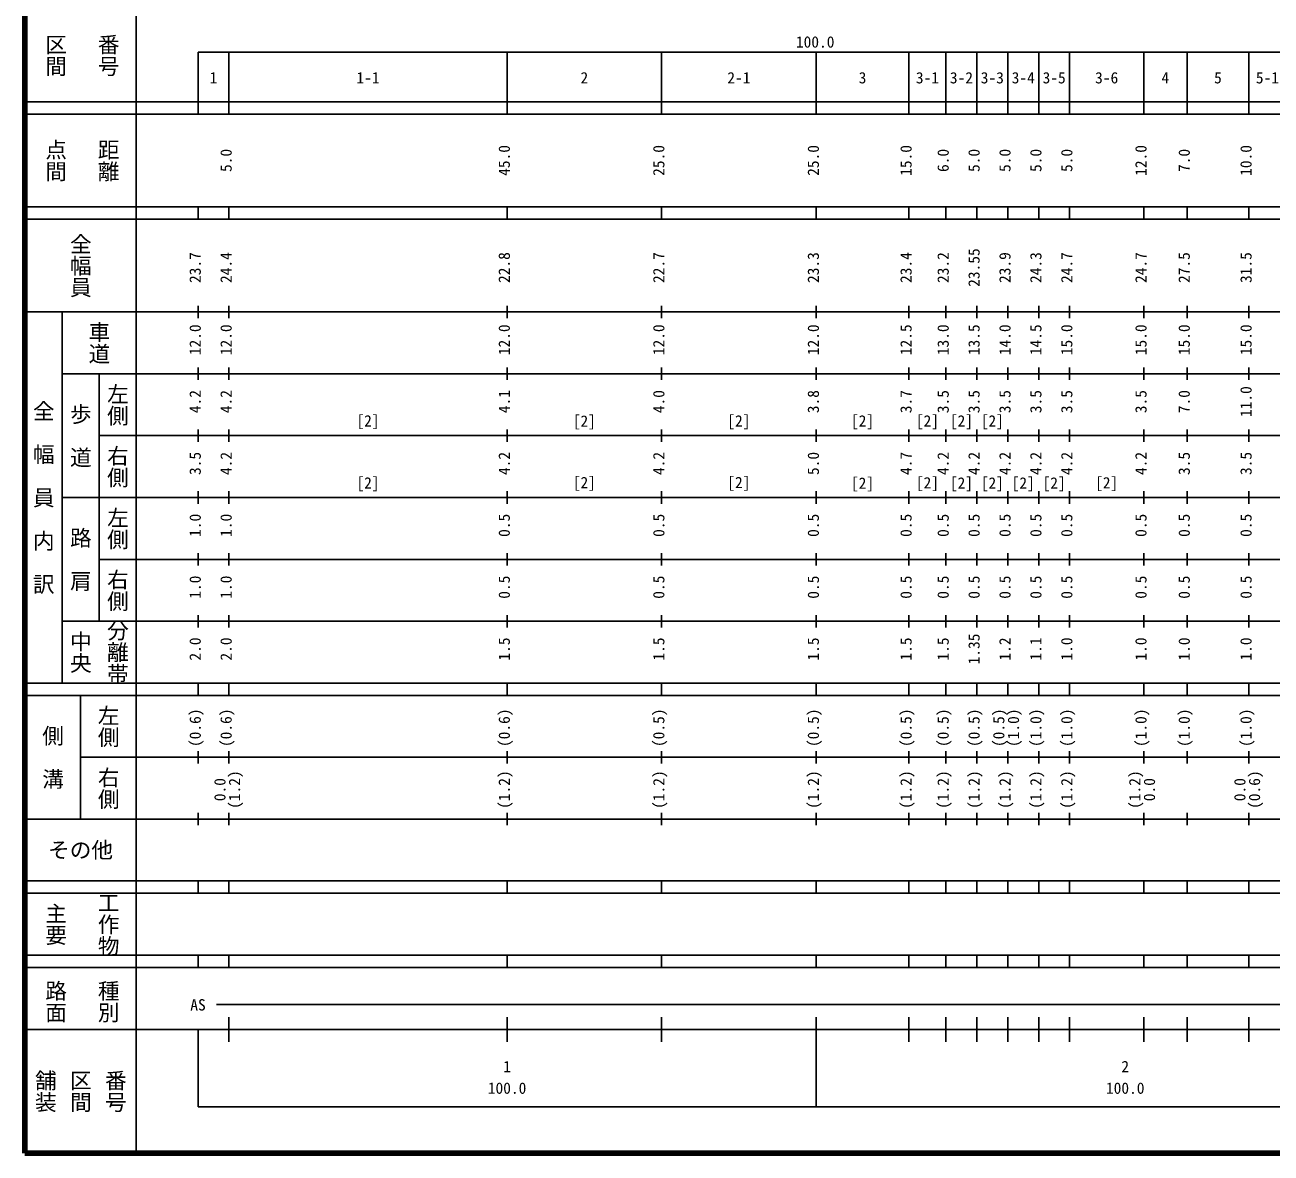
# Model space of a CAD drawing. Units: millimetres on the paper, enlarged 1000 times. Extents: x 40000 to 680000, y 20000 to 380000.
# Drawn here: x 40000 to 241597, y 20000 to 202409 of the extents above; entities that cross this region are included whole.
import ezdxf
from ezdxf.enums import TextEntityAlignment as Align

# ---------------------------------------------------------------- set-up
doc = ezdxf.new("R2010")
doc.units = ezdxf.units.MM
doc.header["$LTSCALE"] = 1000
doc.layers.add('M-TTL', color=2, linetype='Continuous', lineweight=140)
doc.layers.add('M-TTL-BAND', color=7, linetype='Continuous', lineweight=25)
doc.styles.add('@ＭＳ ゴシック', font='')
doc.styles.add('ＭＳ ゴシック', font='')
doc.styles.get('@ＭＳ ゴシック').set_extended_font_data('@MS Gothic')
doc.styles.get('ＭＳ ゴシック').set_extended_font_data('MS Gothic')

msp = doc.modelspace()

# ---------------------------------------------------------------- linework, layer by layer
at = {"layer": 'M-TTL'}
for p, q in [((40000, 380000), (40000, 20000)), ((40000, 20000), (680000, 20000))]:
    msp.add_line(p, q, dxfattribs=at)
at = {"layer": 'M-TTL-BAND'}
for p, q in [((58000, 370000), (58000, 20000)), ((68000, 198000), (579000, 198000)), ((68000, 198000), (68000, 188000)), ((73000, 188000), (73000, 198000)), ((118000, 188000), (118000, 198000)), ((143000, 188000), (143000, 198000)), ((168000, 188000), (168000, 198000)), ((183000, 188000), (183000, 198000)), ((189000, 188000), (189000, 198000)), ((194000, 188000), (194000, 198000)), ((199000, 188000), (199000, 198000)), ((204000, 188000), (204000, 198000)), ((209000, 188000), (209000, 198000)), ((221000, 188000), (221000, 198000)), ((228000, 188000), (228000, 198000)), ((238000, 188000), (238000, 198000)), ((40000, 190000), (579000, 190000)), ((40000, 188000), (579000, 188000)), ((40000, 173000), (579000, 173000)), ((68000, 171000), (68000, 173000)), ((73000, 171000), (73000, 173000)), ((118000, 171000), (118000, 173000)), ((143000, 171000), (143000, 173000)), ((168000, 171000), (168000, 173000)), ((183000, 171000), (183000, 173000)), ((189000, 171000), (189000, 173000)), ((194000, 171000), (194000, 173000)), ((199000, 171000), (199000, 173000)), ((204000, 171000), (204000, 173000)), ((209000, 171000), (209000, 173000)), ((221000, 171000), (221000, 173000)), ((228000, 171000), (228000, 173000)), ((238000, 171000), (238000, 173000)), ((40000, 171000), (579000, 171000)), ((40000, 156000), (579000, 156000)), ((46000, 96000), (46000, 156000)), ((68000, 155000), (68000, 157000)), ((73000, 155000), (73000, 157000)), ((118000, 155000), (118000, 157000)), ((143000, 155000), (143000, 157000)), ((168000, 155000), (168000, 157000)), ((183000, 155000), (183000, 157000)), ((189000, 155000), (189000, 157000)), ((194000, 155000), (194000, 157000)), ((199000, 155000), (199000, 157000)), ((204000, 155000), (204000, 157000)), ((209000, 155000), (209000, 157000)), ((221000, 155000), (221000, 157000)), ((228000, 155000), (228000, 157000)), ((238000, 155000), (238000, 157000)), ((46000, 146000), (579000, 146000)), ((52000, 146000), (52000, 106000)), ((68000, 145000), (68000, 147000)), ((73000, 145000), (73000, 147000)), ((118000, 145000), (118000, 147000)), ((143000, 145000), (143000, 147000)), ((168000, 145000), (168000, 147000)), ((183000, 145000), (183000, 147000)), ((189000, 145000), (189000, 147000)), ((194000, 145000), (194000, 147000)), ((199000, 145000), (199000, 147000)), ((204000, 145000), (204000, 147000)), ((209000, 145000), (209000, 147000)), ((221000, 145000), (221000, 147000)), ((228000, 145000), (228000, 147000)), ((238000, 145000), (238000, 147000)), ((52000, 136000), (579000, 136000)), ((68000, 135000), (68000, 137000)), ((73000, 135000), (73000, 137000)), ((118000, 135000), (118000, 137000)), ((143000, 135000), (143000, 137000)), ((168000, 135000), (168000, 137000)), ((183000, 135000), (183000, 137000)), ((189000, 135000), (189000, 137000)), ((194000, 135000), (194000, 137000)), ((199000, 135000), (199000, 137000)), ((204000, 135000), (204000, 137000)), ((209000, 135000), (209000, 137000)), ((221000, 135000), (221000, 137000)), ((228000, 135000), (228000, 137000)), ((238000, 135000), (238000, 137000)), ((46000, 126000), (579000, 126000)), ((68000, 125000), (68000, 127000)), ((73000, 125000), (73000, 127000)), ((118000, 125000), (118000, 127000)), ((143000, 125000), (143000, 127000)), ((168000, 125000), (168000, 127000)), ((183000, 125000), (183000, 127000)), ((189000, 125000), (189000, 127000)), ((194000, 125000), (194000, 127000)), ((199000, 125000), (199000, 127000)), ((204000, 125000), (204000, 127000)), ((209000, 125000), (209000, 127000)), ((221000, 125000), (221000, 127000)), ((228000, 125000), (228000, 127000)), ((238000, 125000), (238000, 127000)), ((68000, 115000), (68000, 117000)), ((73000, 115000), (73000, 117000)), ((118000, 115000), (118000, 117000)), ((143000, 115000), (143000, 117000)), ((168000, 115000), (168000, 117000)), ((183000, 115000), (183000, 117000)), ((189000, 115000), (189000, 117000)), ((194000, 115000), (194000, 117000)), ((199000, 115000), (199000, 117000)), ((204000, 115000), (204000, 117000)), ((209000, 115000), (209000, 117000)), ((221000, 115000), (221000, 117000)), ((228000, 115000), (228000, 117000)), ((238000, 115000), (238000, 117000)), ((52000, 116000), (579000, 116000)), ((68000, 105000), (68000, 107000)), ((73000, 105000), (73000, 107000)), ((118000, 105000), (118000, 107000)), ((143000, 105000), (143000, 107000)), ((168000, 105000), (168000, 107000)), ((183000, 105000), (183000, 107000)), ((189000, 105000), (189000, 107000)), ((194000, 105000), (194000, 107000)), ((199000, 105000), (199000, 107000)), ((204000, 105000), (204000, 107000)), ((209000, 105000), (209000, 107000)), ((221000, 105000), (221000, 107000)), ((228000, 105000), (228000, 107000)), ((238000, 105000), (238000, 107000)), ((46000, 106000), (579000, 106000)), ((40000, 96000), (579000, 96000)), ((68000, 94000), (68000, 96000)), ((73000, 94000), (73000, 96000)), ((118000, 94000), (118000, 96000)), ((143000, 94000), (143000, 96000)), ((168000, 94000), (168000, 96000)), ((183000, 94000), (183000, 96000)), ((189000, 94000), (189000, 96000)), ((194000, 94000), (194000, 96000)), ((199000, 94000), (199000, 96000)), ((204000, 94000), (204000, 96000)), ((209000, 94000), (209000, 96000)), ((221000, 94000), (221000, 96000)), ((228000, 94000), (228000, 96000)), ((238000, 94000), (238000, 96000)), ((40000, 94000), (579000, 94000)), ((49000, 94000), (49000, 74000)), ((68000, 83000), (68000, 85000)), ((73000, 83000), (73000, 85000)), ((118000, 83000), (118000, 85000)), ((143000, 83000), (143000, 85000)), ((168000, 83000), (168000, 85000)), ((183000, 83000), (183000, 85000)), ((189000, 83000), (189000, 85000)), ((194000, 83000), (194000, 85000)), ((199000, 83000), (199000, 85000)), ((204000, 83000), (204000, 85000)), ((209000, 83000), (209000, 85000)), ((221000, 83000), (221000, 85000)), ((228000, 83000), (228000, 85000)), ((238000, 83000), (238000, 85000)), ((49000, 84000), (579000, 84000)), ((68000, 73000), (68000, 75000)), ((73000, 73000), (73000, 75000)), ((118000, 73000), (118000, 75000)), ((143000, 73000), (143000, 75000)), ((168000, 73000), (168000, 75000)), ((183000, 73000), (183000, 75000)), ((189000, 73000), (189000, 75000)), ((194000, 73000), (194000, 75000)), ((199000, 73000), (199000, 75000)), ((204000, 73000), (204000, 75000)), ((209000, 73000), (209000, 75000)), ((221000, 73000), (221000, 75000)), ((228000, 73000), (228000, 75000)), ((238000, 73000), (238000, 75000)), ((40000, 74000), (579000, 74000)), ((40000, 64000), (579000, 64000)), ((68000, 62000), (68000, 64000)), ((73000, 62000), (73000, 64000)), ((118000, 62000), (118000, 64000)), ((143000, 62000), (143000, 64000)), ((168000, 62000), (168000, 64000)), ((183000, 62000), (183000, 64000)), ((189000, 62000), (189000, 64000)), ((194000, 62000), (194000, 64000)), ((199000, 62000), (199000, 64000)), ((204000, 62000), (204000, 64000)), ((209000, 62000), (209000, 64000)), ((221000, 62000), (221000, 64000)), ((228000, 62000), (228000, 64000)), ((238000, 62000), (238000, 64000)), ((40000, 62000), (579000, 62000)), ((40000, 52000), (579000, 52000)), ((68000, 50000), (68000, 52000)), ((73000, 50000), (73000, 52000)), ((118000, 50000), (118000, 52000)), ((143000, 50000), (143000, 52000)), ((168000, 50000), (168000, 52000)), ((183000, 50000), (183000, 52000)), ((189000, 50000), (189000, 52000)), ((194000, 50000), (194000, 52000)), ((199000, 50000), (199000, 52000)), ((204000, 50000), (204000, 52000)), ((209000, 50000), (209000, 52000)), ((221000, 50000), (221000, 52000)), ((228000, 50000), (228000, 52000)), ((238000, 50000), (238000, 52000)), ((40000, 50000), (579000, 50000)), ((71000, 44000), (563000, 44000)), ((73000, 38000), (73000, 42000)), ((118000, 38000), (118000, 42000)), ((143000, 38000), (143000, 42000)), ((168000, 27500), (168000, 42000)), ((183000, 38000), (183000, 42000)), ((189000, 38000), (189000, 42000)), ((194000, 38000), (194000, 42000)), ((199000, 38000), (199000, 42000)), ((204000, 38000), (204000, 42000)), ((209000, 38000), (209000, 42000)), ((221000, 38000), (221000, 42000)), ((228000, 38000), (228000, 42000)), ((238000, 38000), (238000, 42000)), ((40000, 40000), (579000, 40000)), ((68000, 40000), (68000, 27500)), ((68000, 27500), (579000, 27500))]:
    msp.add_line(p, q, dxfattribs=at)

# ---------------------------------------------------------------- texts
at = {"layer": 'M-TTL-BAND', "style": '@ＭＳ ゴシック'}
for s, p in [('区間', (45000, 197500)), ('番号', (53500, 197500)), ('点間', (45000, 180500)), ('距離', (53500, 180500)), ('全幅員', (49000, 163500)), ('車道', (52000, 151000)), ('左側', (55000, 141000)), ('全\u3000幅\u3000員\u3000内\u3000訳', (43000, 126000)), ('歩\u3000道', (49000, 136000)), ('右側', (55000, 131000)), ('左側', (55000, 121000)), ('路\u3000肩', (49000, 116000)), ('右側', (55000, 111000)), ('分離帯', (55000, 101000)), ('中央', (49000, 101000)), ('左側', (53500, 89000)), ('側\u3000溝', (44500, 84000)), ('右側', (53500, 79000)), ('工作物', (53500, 57000)), ('主要', (45000, 57000)), ('路面', (45000, 44500)), ('種別', (53500, 44500)), ('舗装', (43333, 30000)), ('区間', (49000, 30000)), ('番号', (54667, 30000))]:
    msp.add_text(s, height=2566, rotation=270, dxfattribs=at).set_placement(p, align=Align.MIDDLE_CENTER)
at = {"layer": 'M-TTL-BAND', "style": 'ＭＳ ゴシック'}
for s, p in [('100.0', (167844, 198195)), ('1', (70500, 192405)), ('1-1', (95500, 192405)), ('2', (130500, 192405)), ('2-1', (155500, 192405)), ('3', (175500, 192405)), ('3-1', (186000, 192405)), ('3-2', (191500, 192405)), ('3-3', (196500, 192405)), ('3-4', (201500, 192405)), ('3-5', (206500, 192405)), ('3-6', (215000, 192405)), ('4', (224500, 192405)), ('5', (233000, 192405)), ('5-1', (241000, 192405)), ('[2]', (95500, 136929)), ('[2]', (130500, 136896)), ('[2]', (155500, 136919)), ('[2]', (175500, 136918)), ('[2]', (186000, 136918)), ('[2]', (191500, 136918)), ('[2]', (196500, 136918)), ('[2]', (95500, 126893)), ('[2]', (130500, 126957)), ('[2]', (155500, 126961)), ('[2]', (175500, 126855)), ('[2]', (186000, 126922)), ('[2]', (191500, 126881)), ('[2]', (196500, 126881)), ('[2]', (201500, 126881)), ('[2]', (206500, 126881)), ('[2]', (215000, 126922)), ('AS', (68000, 42500)), ('1', (118000, 32523)), ('2', (218000, 32523)), ('100.0', (118000, 29033)), ('100.0', (218000, 29033))]:
    msp.add_text(s, height=1833, dxfattribs=at).set_placement(p, align=Align.BOTTOM_CENTER)
for s, p in [('5.0', (74000, 180500)), ('45.0', (119000, 180500)), ('25.0', (144000, 180500)), ('25.0', (169000, 180500)), ('15.0', (184000, 180500)), ('6.0', (190000, 180500)), ('5.0', (195000, 180500)), ('5.0', (200000, 180500)), ('5.0', (205000, 180500)), ('5.0', (210000, 180500)), ('12.0', (222000, 180500)), ('7.0', (229000, 180500)), ('10.0', (239000, 180500)), ('23.7', (69000, 163174)), ('24.4', (74000, 163174)), ('22.8', (119000, 163174)), ('22.7', (144000, 163174)), ('23.3', (169000, 163174)), ('23.4', (184000, 163174)), ('23.2', (190000, 163174)), ('23.55', (195000, 163174)), ('23.9', (200000, 163174)), ('24.3', (205000, 163174)), ('24.7', (210000, 163174)), ('24.7', (222000, 163174)), ('27.5', (229000, 163174)), ('31.5', (239000, 163174)), ('12.0', (69000, 151500)), ('12.0', (74000, 151500)), ('12.0', (119000, 151500)), ('12.0', (144000, 151500)), ('12.0', (169000, 151500)), ('12.5', (184000, 151500)), ('13.0', (190000, 151500)), ('13.5', (195000, 151500)), ('14.0', (200000, 151500)), ('14.5', (205000, 151500)), ('15.0', (210000, 151500)), ('15.0', (222000, 151500)), ('15.0', (229000, 151500)), ('15.0', (239000, 151500)), ('4.2', (69000, 141500)), ('4.2', (74000, 141500)), ('4.1', (119000, 141500)), ('4.0', (144000, 141500)), ('3.8', (169000, 141500)), ('3.7', (184000, 141500)), ('3.5', (190000, 141500)), ('3.5', (195000, 141500)), ('3.5', (200000, 141500)), ('3.5', (205000, 141500)), ('3.5', (210000, 141500)), ('3.5', (222000, 141500)), ('7.0', (229000, 141500)), ('11.0', (239000, 141500)), ('3.5', (69000, 131500)), ('4.2', (74000, 131500)), ('4.2', (119000, 131500)), ('4.2', (144000, 131500)), ('5.0', (169000, 131500)), ('4.7', (184000, 131500)), ('4.2', (190000, 131500)), ('4.2', (195000, 131500)), ('4.2', (200000, 131500)), ('4.2', (205000, 131500)), ('4.2', (210000, 131500)), ('4.2', (222000, 131500)), ('3.5', (229000, 131500)), ('3.5', (239000, 131500)), ('1.0', (69000, 121500)), ('1.0', (74000, 121500)), ('0.5', (119000, 121500)), ('0.5', (144000, 121500)), ('0.5', (169000, 121500)), ('0.5', (184000, 121500)), ('0.5', (190000, 121500)), ('0.5', (195000, 121500)), ('0.5', (200000, 121500)), ('0.5', (205000, 121500)), ('0.5', (210000, 121500)), ('0.5', (222000, 121500)), ('0.5', (229000, 121500)), ('0.5', (239000, 121500)), ('1.0', (69000, 111500)), ('1.0', (74000, 111500)), ('0.5', (119000, 111500)), ('0.5', (144000, 111500)), ('0.5', (169000, 111500)), ('0.5', (184000, 111500)), ('0.5', (190000, 111500)), ('0.5', (195000, 111500)), ('0.5', (200000, 111500)), ('0.5', (205000, 111500)), ('0.5', (210000, 111500)), ('0.5', (222000, 111500)), ('0.5', (229000, 111500)), ('0.5', (239000, 111500)), ('2.0', (69000, 101500)), ('2.0', (74000, 101500)), ('1.5', (119000, 101500)), ('1.5', (144000, 101500)), ('1.5', (169000, 101500)), ('1.5', (184000, 101500)), ('1.5', (190000, 101500)), ('1.35', (195000, 101500)), ('1.2', (200000, 101500)), ('1.1', (205000, 101500)), ('1.0', (210000, 101500)), ('1.0', (222000, 101500)), ('1.0', (229000, 101500)), ('1.0', (239000, 101500)), ('(0.6)', (69000, 88764)), ('(0.6)', (74000, 88764)), ('(0.6)', (119000, 88764)), ('(0.5)', (144000, 88764)), ('(0.5)', (169000, 88764)), ('(0.5)', (184000, 88764)), ('(0.5)', (190000, 88764)), ('(0.5)', (195000, 88764)), ('(0.5)', (199000, 88764)), ('(1.0)', (201370, 88764)), ('(1.0)', (205000, 88764)), ('(1.0)', (210000, 88764)), ('(1.0)', (222000, 88764)), ('(1.0)', (229000, 88764)), ('(1.0)', (239000, 88764)), ('(1.2)', (75370, 78764)), ('(1.2)', (119000, 78764)), ('(1.2)', (144000, 78764)), ('(1.2)', (169000, 78764)), ('(1.2)', (184000, 78764)), ('(1.2)', (190000, 78764)), ('(1.2)', (195000, 78764)), ('(1.2)', (200000, 78764)), ('(1.2)', (205000, 78764)), ('(1.2)', (210000, 78764)), ('(1.2)', (221000, 78764)), ('(0.6)', (240370, 78764)), ('0.0', (73000, 78764)), ('0.0', (223370, 78764)), ('0.0', (238000, 78764))]:
    msp.add_text(s, height=1833, rotation=90, dxfattribs=at).set_placement(p, align=Align.BOTTOM_CENTER)
msp.add_text('その他', height=2566, dxfattribs=at).set_placement((49000, 69000), align=Align.MIDDLE_CENTER)

doc.saveas('drawing.dxf')
